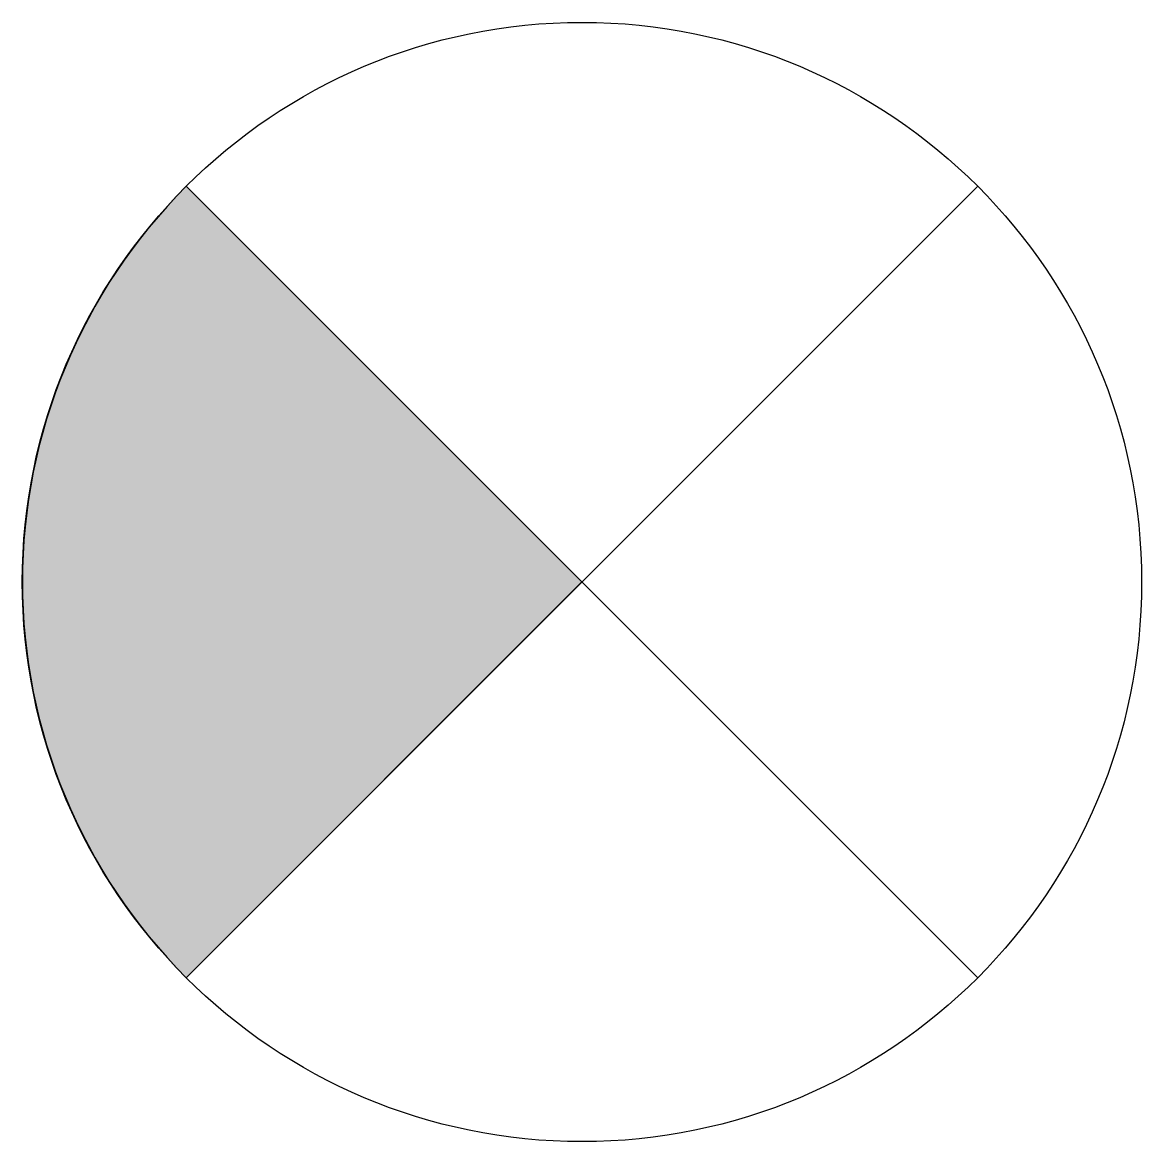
# Model space of a CAD drawing. Header units: metres. Extents: x -678.3 to -668, y -1603.7 to -1593.4.
import ezdxf

# ---------------------------------------------------------------- set-up
doc = ezdxf.new("R2010")
doc.units = ezdxf.units.M
doc.header["$MEASUREMENT"] = 0

msp = doc.modelspace()

# ---------------------------------------------------------------- hatches: boundary and pattern name
h = msp.add_hatch(color=1)
h.dxf.hatch_style = 1
h.paths.add_polyline_path([(-676.803, -1594.927, 0.198912), (-678.313, -1598.573, 0.198912), (-676.803, -1602.219), (-673.158, -1598.573)])

# ---------------------------------------------------------------- linework, layer by layer
for p, q in [((-669.512, -1602.219), (-676.803, -1594.927)), ((-676.803, -1602.219), (-669.512, -1594.927))]:
    msp.add_line(p, q)
msp.add_lwpolyline([(-676.803, -1594.927, 0.198912), (-678.313, -1598.573, 0.198912), (-676.803, -1602.219), (-673.158, -1598.573)], format="xyb", close=True)
msp.add_circle((-673.158, -1598.573), 5.156)

doc.saveas('drawing.dxf')
